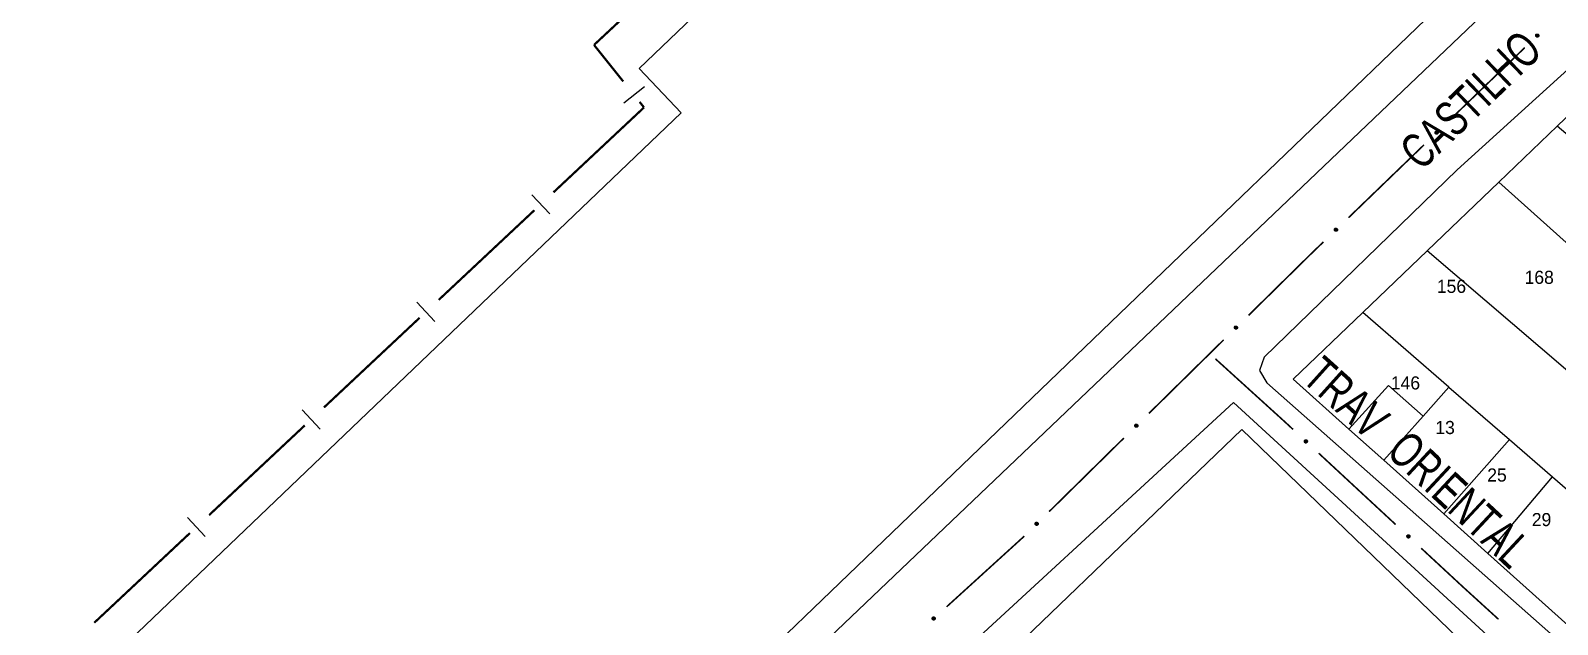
# Model space of a CAD drawing. Extents: x 199577 to 200882, y 4838726 to 4840156.
# Drawn here: x 199582.7 to 199757.4, y 4839458.4 to 4839526.4 of the extents above; entities that cross this region are included whole.
import ezdxf
from ezdxf.enums import TextEntityAlignment as Align

# ---------------------------------------------------------------- set-up
doc = ezdxf.new("R2010")
doc.units = 0
doc.header["$LTSCALE"] = 1.5
doc.header["$MEASUREMENT"] = 0
for name, color, linetype in [('CD_MALHA_LOTES', 7, 'CONTINUOUS'), ('LM-LIM-SETORES-BAIRROS', 250, 'CONTINUOUS'), ('RU-QUADRA', 210, 'CONTINUOUS'), ('SV-EIXO-RUA-PAV', 20, 'CONTINUOUS'), ('SV-RUA-PAVIM', 7, 'CONTINUOUS'), ('SV-TXT-RUA-PAV', 7, 'CONTINUOUS'), ('Th_NmrPorta', 1, 'CONTINUOUS')]:
    doc.layers.add(name, color=color, linetype=linetype)
doc.styles.add('ARIAL', font='ARIAL.SHX')

msp = doc.modelspace()

# ---------------------------------------------------------------- linework, layer by layer
at = {"layer": 'CD_MALHA_LOTES', "linetype": 'Continuous', "flags": 128}
for points in [[(199845.1, 4839695.32), (199780.34, 4839634.06), (199772.91, 4839627.43), (199767.28, 4839621.55), (199762.32, 4839626.7), (199710.63, 4839577.87), (199702.93, 4839570.4), (199652.38, 4839522), (199657.19, 4839516.96), (199582.72, 4839445.79), (199598.21, 4839428.37), (199614.97, 4839410.76), (199617.07, 4839410.2), (199619.77, 4839411.15), (199664.32, 4839452.58), (199781.38, 4839565.17), (199796.83, 4839580.03), (199877.53, 4839658.95)], [(199757.4, 4839515.42), (199763.67, 4839521.42)], [(199750.72, 4839509.02), (199757.4, 4839515.42)], [(199785.26, 4839491.83), (199757.4, 4839515.42)], [(199742.53, 4839501.18), (199750.72, 4839509.02)], [(199778.62, 4839484.04), (199750.72, 4839509.02)], [(199735.16, 4839494.12), (199742.53, 4839501.18)], [(199771.85, 4839476.12), (199742.53, 4839501.18)], [(199727.2, 4839486.5), (199735.16, 4839494.12)], [(199745.03, 4839485.58), (199735.16, 4839494.12)], [(199733.59, 4839480.78), (199727.2, 4839486.5)], [(199733.59, 4839480.78), (199738.12, 4839485.75)], [(199738.12, 4839485.75), (199742.07, 4839482.25)], [(199742.07, 4839482.25), (199745.03, 4839485.58)], [(199745.03, 4839485.58), (199751.94, 4839479.6)], [(199737.59, 4839477.21), (199742.07, 4839482.25)], [(199737.59, 4839477.21), (199733.59, 4839480.78)], [(199744.44, 4839471.07), (199751.94, 4839479.6)], [(199751.94, 4839479.6), (199756.87, 4839475.33)], [(199744.44, 4839471.07), (199737.59, 4839477.21)], [(199749.48, 4839466.56), (199756.87, 4839475.33)], [(199756.87, 4839475.33), (199765.1, 4839468.2)], [(199749.48, 4839466.56), (199744.44, 4839471.07)], [(199757.54, 4839459.35), (199749.48, 4839466.56)]]:
    msp.add_lwpolyline(points, dxfattribs=at)
at = {"layer": 'LM-LIM-SETORES-BAIRROS', "const_width": 0.25}
for points in [[(199647.2, 4839524.71), (199654.259, 4839531.293246)], [(199647.417151, 4839524.438561), (199647.2, 4839524.71)], [(199650.540627, 4839520.534217), (199647.417151, 4839524.438561)], [(199642.563126, 4839507.858262), (199652.780501, 4839517.429325)], [(199652.92, 4839517.56), (199652.414712, 4839518.19161)], [(199652.780501, 4839517.429325), (199652.92, 4839517.56)], [(199629.4265, 4839495.55261), (199640.373688, 4839505.80732)], [(199616.289875, 4839483.246957), (199627.237063, 4839493.501668)], [(199603.15325, 4839470.941305), (199614.100438, 4839481.196015)], [(199590.016625, 4839458.635652), (199600.963813, 4839468.890363)]]:
    msp.add_lwpolyline(points, dxfattribs=at)
at = {"layer": 'LM-LIM-SETORES-BAIRROS'}
for points in [[(199652.96132, 4839519.909522), (199650.618713, 4839518.035437)], [(199642.128972, 4839505.396248), (199640.078029, 4839507.585686)], [(199628.992346, 4839493.090596), (199626.941404, 4839495.280034)], [(199615.855721, 4839480.784944), (199613.804779, 4839482.974381)], [(199602.719096, 4839468.479291), (199600.668154, 4839470.668729)]]:
    msp.add_lwpolyline(points, dxfattribs=at)
at = {"layer": 'RU-QUADRA', "linetype": 'Continuous', "flags": 128}
msp.add_lwpolyline([(199702.93, 4839570.4), (199652.38, 4839522), (199657.19, 4839516.96), (199582.72, 4839445.79), (199598.21, 4839428.37), (199614.97, 4839410.76), (199617.07, 4839410.2), (199619.77, 4839411.15), (199664.32, 4839452.58), (199781.38, 4839565.17)], dxfattribs=at)
for points in [[(199763.67, 4839521.42), (199791.32, 4839498.92), (199817.8, 4839477.3), (199811.53, 4839470.1), (199808.73, 4839466.89), (199804.77, 4839462.35), (199797.41, 4839453.89), (199789.88, 4839445.26), (199782.6, 4839436.91), (199768.69, 4839449.36), (199763.45, 4839454.05), (199757.54, 4839459.35), (199749.48, 4839466.56), (199744.44, 4839471.07), (199737.59, 4839477.21), (199733.59, 4839480.78), (199727.2, 4839486.5), (199735.16, 4839494.12), (199742.53, 4839501.18), (199750.72, 4839509.02), (199757.4, 4839515.42)], [(199684.59, 4839445.45), (199732.61, 4839390.11), (199774.07, 4839429.88), (199721.33, 4839480.73)]]:
    msp.add_lwpolyline(points, close=True, dxfattribs=at)
at = {"layer": 'SV-EIXO-RUA-PAV'}
for points in [[(199754.957245, 4839525.764472), (199754.95744, 4839525.81338), (199754.967607, 4839525.855375), (199754.986169, 4839525.887959), (199755.010079, 4839525.912476), (199755.037366, 4839525.934803), (199755.069843, 4839525.951244), (199755.109931, 4839525.961507), (199755.158993, 4839525.961657), (199755.201328, 4839525.948414), (199755.234247, 4839525.931925), (199755.261248, 4839525.908465), (199755.282493, 4839525.881594), (199755.298455, 4839525.847294), (199755.308459, 4839525.806567), (199755.307416, 4839525.757229), (199755.297165, 4839525.716127), (199755.278384, 4839525.685081), (199755.254627, 4839525.658086), (199755.226496, 4839525.635626), (199755.194523, 4839525.619671), (199755.153499, 4839525.609673), (199755.104816, 4839525.611348), (199755.063706, 4839525.621104), (199755.032404, 4839525.639444), (199755.006354, 4839525.663432), (199754.983627, 4839525.690527), (199754.965741, 4839525.722486), (199754.957245, 4839525.764472)], [(199743.440197, 4839514.657826), (199743.440391, 4839514.706734), (199743.450559, 4839514.748728), (199743.469121, 4839514.781312), (199743.493031, 4839514.80583), (199743.520318, 4839514.828157), (199743.552795, 4839514.844597), (199743.592883, 4839514.85486), (199743.641945, 4839514.85501), (199743.68428, 4839514.841767), (199743.717199, 4839514.825278), (199743.7442, 4839514.801818), (199743.765445, 4839514.774947), (199743.781407, 4839514.740647), (199743.791411, 4839514.69992), (199743.790368, 4839514.650582), (199743.780117, 4839514.609481), (199743.761336, 4839514.578435), (199743.737578, 4839514.55144), (199743.709448, 4839514.528979), (199743.677475, 4839514.513024), (199743.636451, 4839514.503026), (199743.587768, 4839514.504701), (199743.546657, 4839514.514457), (199743.515356, 4839514.532797), (199743.489306, 4839514.556785), (199743.466579, 4839514.583881), (199743.448693, 4839514.615839), (199743.440197, 4839514.657826)], [(199731.923149, 4839503.551179), (199731.923343, 4839503.600087), (199731.933511, 4839503.642081), (199731.952073, 4839503.674666), (199731.975983, 4839503.699183), (199732.00327, 4839503.72151), (199732.035747, 4839503.737951), (199732.075834, 4839503.748214), (199732.124897, 4839503.748363), (199732.167232, 4839503.73512), (199732.200151, 4839503.718631), (199732.227152, 4839503.695171), (199732.248397, 4839503.6683), (199732.264359, 4839503.634), (199732.274363, 4839503.593274), (199732.27332, 4839503.543935), (199732.263069, 4839503.502834), (199732.244288, 4839503.471788), (199732.22053, 4839503.444793), (199732.1924, 4839503.422332), (199732.160427, 4839503.406378), (199732.119403, 4839503.396379), (199732.07072, 4839503.398054), (199732.029609, 4839503.40781), (199731.998308, 4839503.42615), (199731.972258, 4839503.450138), (199731.949531, 4839503.477234), (199731.931645, 4839503.509192), (199731.923149, 4839503.551179)], [(199720.48933, 4839492.357518), (199720.489041, 4839492.406426), (199720.498794, 4839492.448518), (199720.517033, 4839492.481285), (199720.5407, 4839492.506037), (199720.567765, 4839492.528632), (199720.600078, 4839492.545393), (199720.640062, 4839492.556051), (199720.689121, 4839492.556685), (199720.731584, 4839492.54386), (199720.764665, 4839492.527698), (199720.791896, 4839492.504505), (199720.813406, 4839492.477845), (199720.829706, 4839492.443705), (199720.840111, 4839492.403079), (199720.839555, 4839492.353733), (199720.82971, 4839492.312532), (199720.811237, 4839492.281302), (199720.787747, 4839492.254074), (199720.75984, 4839492.231337), (199720.728026, 4839492.215067), (199720.687103, 4839492.204664), (199720.638406, 4839492.205858), (199720.597201, 4839492.215208), (199720.56572, 4839492.233238), (199720.539434, 4839492.256967), (199720.516441, 4839492.283837), (199720.49824, 4839492.315618), (199720.48933, 4839492.357518)], [(199709.082509, 4839481.137695), (199709.082221, 4839481.186602), (199709.091973, 4839481.228695), (199709.110212, 4839481.261461), (199709.133879, 4839481.286213), (199709.160944, 4839481.308808), (199709.193257, 4839481.325569), (199709.233242, 4839481.336227), (199709.282301, 4839481.336862), (199709.324764, 4839481.324037), (199709.357844, 4839481.307874), (199709.385075, 4839481.284682), (199709.406585, 4839481.258022), (199709.422885, 4839481.223881), (199709.433291, 4839481.183255), (199709.432734, 4839481.133909), (199709.42289, 4839481.092708), (199709.404416, 4839481.061478), (199709.380926, 4839481.03425), (199709.353019, 4839481.011513), (199709.321205, 4839480.995243), (199709.280282, 4839480.98484), (199709.231585, 4839480.986035), (199709.19038, 4839480.995384), (199709.158899, 4839481.013414), (199709.132613, 4839481.037144), (199709.10962, 4839481.064014), (199709.091419, 4839481.095794), (199709.082509, 4839481.137695)], [(199728.626807, 4839479.558271), (199728.675648, 4839479.560831), (199728.718148, 4839479.553045), (199728.751726, 4839479.536348), (199728.777551, 4839479.513856), (199728.80138, 4839479.48787), (199728.819623, 4839479.45637), (199728.832128, 4839479.416924), (199728.83504, 4839479.367948), (199728.824202, 4839479.324935), (199728.809593, 4839479.291139), (199728.787691, 4839479.26286), (199728.762059, 4839479.240135), (199728.728712, 4839479.222267), (199728.688614, 4839479.209985), (199728.639295, 4839479.208248), (199728.597681, 4839479.216168), (199728.565627, 4839479.233171), (199728.537337, 4839479.255371), (199728.513328, 4839479.282192), (199728.495598, 4839479.313215), (199728.483305, 4839479.353611), (199728.482236, 4839479.402311), (199728.489661, 4839479.443906), (199728.506209, 4839479.47619), (199728.528692, 4839479.50355), (199728.554465, 4839479.527767), (199728.585365, 4839479.547424), (199728.626807, 4839479.558271)], [(199697.675689, 4839469.917871), (199697.6754, 4839469.966778), (199697.685153, 4839470.008871), (199697.703392, 4839470.041637), (199697.727059, 4839470.066389), (199697.754124, 4839470.088985), (199697.786437, 4839470.105745), (199697.826421, 4839470.116404), (199697.87548, 4839470.117038), (199697.917943, 4839470.104213), (199697.951024, 4839470.088051), (199697.978254, 4839470.064858), (199697.999764, 4839470.038198), (199698.016064, 4839470.004057), (199698.02647, 4839469.963432), (199698.025914, 4839469.914086), (199698.016069, 4839469.872885), (199697.997595, 4839469.841655), (199697.974106, 4839469.814426), (199697.946198, 4839469.791689), (199697.914384, 4839469.77542), (199697.873462, 4839469.765017), (199697.824764, 4839469.766211), (199697.783559, 4839469.77556), (199697.752078, 4839469.793591), (199697.725792, 4839469.81732), (199697.702799, 4839469.84419), (199697.684599, 4839469.875971), (199697.675689, 4839469.917871)], [(199740.364424, 4839468.684985), (199740.413265, 4839468.687545), (199740.455765, 4839468.679759), (199740.489343, 4839468.663062), (199740.515168, 4839468.64057), (199740.538997, 4839468.614584), (199740.55724, 4839468.583084), (199740.569745, 4839468.543638), (199740.572657, 4839468.494662), (199740.561819, 4839468.451649), (199740.54721, 4839468.417853), (199740.525308, 4839468.389574), (199740.499676, 4839468.366849), (199740.466329, 4839468.348981), (199740.426231, 4839468.336699), (199740.376912, 4839468.334962), (199740.335298, 4839468.342882), (199740.303244, 4839468.359885), (199740.274954, 4839468.382085), (199740.250945, 4839468.408906), (199740.233215, 4839468.439929), (199740.220922, 4839468.480325), (199740.219853, 4839468.529025), (199740.227278, 4839468.57062), (199740.243826, 4839468.602904), (199740.266309, 4839468.630264), (199740.292082, 4839468.654481), (199740.322982, 4839468.674138), (199740.364424, 4839468.684985)], [(199685.895108, 4839459.099524), (199685.896736, 4839459.148406), (199685.908132, 4839459.190084), (199685.927641, 4839459.22211), (199685.95226, 4839459.245915), (199685.98019, 4839459.267432), (199686.013135, 4839459.282913), (199686.053506, 4839459.291996), (199686.102553, 4839459.290706), (199686.14448, 4839459.276227), (199686.176902, 4839459.25878), (199686.203203, 4839459.234538), (199686.223651, 4839459.207055), (199686.2386, 4839459.172302), (199686.247405, 4839459.1313), (199686.244915, 4839459.082013), (199686.233463, 4839459.04123), (199686.213779, 4839459.010748), (199686.18924, 4839458.984461), (199686.160463, 4839458.962836), (199686.128036, 4839458.947826), (199686.086737, 4839458.939035), (199686.038124, 4839458.942137), (199685.997317, 4839458.953095), (199685.966567, 4839458.972345), (199685.941231, 4839458.997087), (199685.919309, 4839459.024837), (199685.902368, 4839459.057307), (199685.895108, 4839459.099524)]]:
    msp.add_lwpolyline(points, close=True, dxfattribs=at)
for points in [[(199754.957245, 4839525.764472), (199755.109931, 4839525.961507)], [(199754.95744, 4839525.81338), (199755.069843, 4839525.951244)], [(199754.958434, 4839525.791109), (199755.084856, 4839525.950939)], [(199754.963132, 4839525.837344), (199755.047917, 4839525.936169)], [(199754.963347, 4839525.742768), (199755.133231, 4839525.957782)], [(199754.965741, 4839525.722486), (199755.158993, 4839525.961657)], [(199754.967607, 4839525.855375), (199755.037366, 4839525.934803)], [(199754.978187, 4839525.709688), (199755.176555, 4839525.952171)], [(199754.983627, 4839525.690527), (199755.201328, 4839525.948414)], [(199754.996956, 4839525.680397), (199755.212969, 4839525.938)], [(199755.006354, 4839525.663432), (199755.234247, 4839525.931925)], [(199755.021549, 4839525.652931), (199755.248296, 4839525.917093)], [(199755.032404, 4839525.639444), (199755.261248, 4839525.908465)], [(199755.051087, 4839525.632129), (199755.270046, 4839525.892573)], [(199755.063706, 4839525.621104), (199755.282493, 4839525.881594)], [(199755.086518, 4839525.617011), (199755.287798, 4839525.860405)], [(199755.104816, 4839525.611348), (199755.298455, 4839525.847294)], [(199755.13086, 4839525.614277), (199755.301621, 4839525.824449)], [(199755.153499, 4839525.609673), (199755.308459, 4839525.806567)], [(199755.176323, 4839525.620207), (199755.302676, 4839525.776179)], [(199755.194523, 4839525.619671), (199755.307416, 4839525.757229)], [(199755.213192, 4839525.631119), (199755.298012, 4839525.731872)], [(199755.226496, 4839525.635626), (199755.297165, 4839525.716127)], [(199743.440197, 4839514.657826), (199743.592883, 4839514.85486)], [(199743.440391, 4839514.706734), (199743.552795, 4839514.844597)], [(199743.441386, 4839514.684462), (199743.567808, 4839514.844292)], [(199743.446084, 4839514.730698), (199743.530869, 4839514.829522)], [(199743.446299, 4839514.636122), (199743.616183, 4839514.851135)], [(199743.448693, 4839514.615839), (199743.641945, 4839514.85501)], [(199743.450559, 4839514.748728), (199743.520318, 4839514.828157)], [(199743.461139, 4839514.603042), (199743.659507, 4839514.845524)], [(199743.466579, 4839514.583881), (199743.68428, 4839514.841767)], [(199743.479908, 4839514.57375), (199743.695921, 4839514.831353)], [(199743.489306, 4839514.556785), (199743.717199, 4839514.825278)], [(199743.5045, 4839514.546284), (199743.731247, 4839514.810447)], [(199743.515356, 4839514.532797), (199743.7442, 4839514.801818)], [(199743.534039, 4839514.525482), (199743.752998, 4839514.785926)], [(199743.546657, 4839514.514457), (199743.765445, 4839514.774947)], [(199743.56947, 4839514.510364), (199743.77075, 4839514.753759)], [(199743.587768, 4839514.504701), (199743.781407, 4839514.740647)], [(199743.613812, 4839514.50763), (199743.784573, 4839514.717802)], [(199743.636451, 4839514.503026), (199743.791411, 4839514.69992)], [(199743.659275, 4839514.51356), (199743.785628, 4839514.669532)], [(199743.677475, 4839514.513024), (199743.790368, 4839514.650582)], [(199743.696144, 4839514.524472), (199743.780964, 4839514.625226)], [(199743.709448, 4839514.528979), (199743.780117, 4839514.609481)], [(199731.923149, 4839503.551179), (199732.075834, 4839503.748214)], [(199731.923343, 4839503.600087), (199732.035747, 4839503.737951)], [(199731.924337, 4839503.577815), (199732.05076, 4839503.737645)], [(199731.929036, 4839503.624051), (199732.013821, 4839503.722875)], [(199731.929251, 4839503.529475), (199732.099135, 4839503.744488)], [(199731.931645, 4839503.509192), (199732.124897, 4839503.748363)], [(199731.933511, 4839503.642081), (199732.00327, 4839503.72151)], [(199731.944091, 4839503.496395), (199732.142459, 4839503.738877)], [(199731.949531, 4839503.477234), (199732.167232, 4839503.73512)], [(199731.96286, 4839503.467104), (199732.178873, 4839503.724706)], [(199731.972258, 4839503.450138), (199732.200151, 4839503.718631)], [(199731.987452, 4839503.439637), (199732.214199, 4839503.7038)], [(199731.998308, 4839503.42615), (199732.227152, 4839503.695171)], [(199732.016991, 4839503.418836), (199732.23595, 4839503.67928)], [(199732.029609, 4839503.40781), (199732.248397, 4839503.6683)], [(199732.052422, 4839503.403718), (199732.253702, 4839503.647112)], [(199732.07072, 4839503.398054), (199732.264359, 4839503.634)], [(199732.096764, 4839503.400983), (199732.267525, 4839503.611155)], [(199732.119403, 4839503.396379), (199732.274363, 4839503.593274)], [(199732.142227, 4839503.406914), (199732.268579, 4839503.562885)], [(199732.160427, 4839503.406378), (199732.27332, 4839503.543935)], [(199732.179096, 4839503.417825), (199732.263916, 4839503.518579)], [(199732.1924, 4839503.422332), (199732.263069, 4839503.502834)], [(199720.489041, 4839492.406426), (199720.600078, 4839492.545393)], [(199720.48933, 4839492.357518), (199720.640062, 4839492.556051)], [(199720.490255, 4839492.384165), (199720.615093, 4839492.545236)], [(199720.494497, 4839492.430445), (199720.578302, 4839492.530101)], [(199720.495646, 4839492.335876), (199720.663398, 4839492.552556)], [(199720.49824, 4839492.315618), (199720.689121, 4839492.556685)], [(199720.498794, 4839492.448518), (199720.567765, 4839492.528632)], [(199720.510812, 4839492.302944), (199720.706776, 4839492.547373)], [(199720.516441, 4839492.283837), (199720.731584, 4839492.54386)], [(199720.529869, 4839492.273839), (199720.743328, 4839492.533562)], [(199720.539434, 4839492.256967), (199720.764665, 4839492.527698)], [(199720.554731, 4839492.246617), (199720.778859, 4839492.513006)], [(199720.56572, 4839492.233238), (199720.791896, 4839492.504505)], [(199720.584474, 4839492.226108), (199720.800851, 4839492.488701)], [(199720.597201, 4839492.215208), (199720.813406, 4839492.477845)], [(199720.620053, 4839492.211341), (199720.818919, 4839492.456711)], [(199720.638406, 4839492.205858), (199720.829706, 4839492.443705)], [(199720.664419, 4839492.209044), (199720.833097, 4839492.420892)], [(199720.687103, 4839492.204664), (199720.840111, 4839492.403079)], [(199720.709822, 4839492.215423), (199720.834628, 4839492.372635)], [(199720.728026, 4839492.215067), (199720.839555, 4839492.353733)], [(199720.746581, 4839492.226698), (199720.830402, 4839492.328284)], [(199720.75984, 4839492.231337), (199720.82971, 4839492.312532)], [(199709.082221, 4839481.186602), (199709.193257, 4839481.325569)], [(199709.082509, 4839481.137695), (199709.233242, 4839481.336227)], [(199709.083435, 4839481.164341), (199709.208272, 4839481.325412)], [(199709.087677, 4839481.210621), (199709.171481, 4839481.310278)], [(199709.088825, 4839481.116052), (199709.256578, 4839481.332732)], [(199709.091419, 4839481.095794), (199709.282301, 4839481.336862)], [(199709.091973, 4839481.228695), (199709.160944, 4839481.308808)], [(199709.103991, 4839481.08312), (199709.299955, 4839481.327549)], [(199709.10962, 4839481.064014), (199709.324764, 4839481.324037)], [(199709.123048, 4839481.054016), (199709.336507, 4839481.313738)], [(199709.132613, 4839481.037144), (199709.357844, 4839481.307874)], [(199709.147911, 4839481.026793), (199709.372038, 4839481.293182)], [(199709.158899, 4839481.013414), (199709.385075, 4839481.284682)], [(199709.177653, 4839481.006285), (199709.39403, 4839481.268878)], [(199709.19038, 4839480.995384), (199709.406585, 4839481.258022)], [(199709.213232, 4839480.991517), (199709.412099, 4839481.236887)], [(199709.231585, 4839480.986035), (199709.422885, 4839481.223881)], [(199709.257598, 4839480.989221), (199709.426276, 4839481.201069)], [(199709.280282, 4839480.98484), (199709.433291, 4839481.183255)], [(199709.303001, 4839480.9956), (199709.427807, 4839481.152811)], [(199709.321205, 4839480.995243), (199709.432734, 4839481.133909)], [(199709.33976, 4839481.006875), (199709.423581, 4839481.108461)], [(199709.353019, 4839481.011513), (199709.42289, 4839481.092708)], [(199728.482236, 4839479.402311), (199728.728712, 4839479.222267)], [(199728.483305, 4839479.353611), (199728.688614, 4839479.209985)], [(199728.486627, 4839479.376474), (199728.706082, 4839479.217819)], [(199728.48686, 4839479.420899), (199728.741203, 4839479.233645)], [(199728.489661, 4839479.443906), (199728.762059, 4839479.240135)], [(199728.495108, 4839479.331416), (199728.657948, 4839479.214048)], [(199728.495598, 4839479.313215), (199728.639295, 4839479.208248)], [(199728.499958, 4839479.457125), (199728.77232, 4839479.253181)], [(199728.506209, 4839479.47619), (199728.787691, 4839479.26286)], [(199728.508079, 4839479.29522), (199728.613449, 4839479.216209)], [(199728.513328, 4839479.282192), (199728.597681, 4839479.216168)], [(199728.519063, 4839479.487788), (199728.795576, 4839479.276278)], [(199728.528692, 4839479.50355), (199728.809593, 4839479.291139)], [(199728.545101, 4839479.513888), (199728.81446, 4839479.312726)], [(199728.554465, 4839479.527767), (199728.824202, 4839479.324935)], [(199728.573289, 4839479.534277), (199728.826558, 4839479.34988)], [(199728.585365, 4839479.547424), (199728.83504, 4839479.367948)], [(199728.605481, 4839479.550957), (199728.82972, 4839479.393451)], [(199728.626807, 4839479.558271), (199728.832128, 4839479.416924)], [(199728.653468, 4839479.558585), (199728.820164, 4839479.441364)], [(199728.675648, 4839479.560831), (199728.819623, 4839479.45637)], [(199728.699895, 4839479.556497), (199728.803337, 4839479.477412)], [(199728.718148, 4839479.553045), (199728.80138, 4839479.48787)], [(199697.6754, 4839469.966778), (199697.786437, 4839470.105745)], [(199697.675689, 4839469.917871), (199697.826421, 4839470.116404)], [(199697.676614, 4839469.944518), (199697.801452, 4839470.105588)], [(199697.680856, 4839469.990798), (199697.764661, 4839470.090454)], [(199697.682004, 4839469.896228), (199697.849757, 4839470.112908)], [(199697.684599, 4839469.875971), (199697.87548, 4839470.117038)], [(199697.685153, 4839470.008871), (199697.754124, 4839470.088985)], [(199697.69717, 4839469.863296), (199697.893135, 4839470.107725)], [(199697.702799, 4839469.84419), (199697.917943, 4839470.104213)], [(199697.716228, 4839469.834192), (199697.929686, 4839470.093915)], [(199697.725792, 4839469.81732), (199697.951024, 4839470.088051)], [(199697.74109, 4839469.806969), (199697.965218, 4839470.073358)], [(199697.752078, 4839469.793591), (199697.978254, 4839470.064858)], [(199697.770832, 4839469.786461), (199697.987209, 4839470.049054)], [(199697.783559, 4839469.77556), (199697.999764, 4839470.038198)], [(199697.806411, 4839469.771693), (199698.005278, 4839470.017063)], [(199697.824764, 4839469.766211), (199698.016064, 4839470.004057)], [(199697.850778, 4839469.769397), (199698.019456, 4839469.981245)], [(199697.873462, 4839469.765017), (199698.02647, 4839469.963432)], [(199697.896181, 4839469.775776), (199698.020986, 4839469.932987)], [(199697.914384, 4839469.77542), (199698.025914, 4839469.914086)], [(199697.93294, 4839469.787051), (199698.01676, 4839469.888637)], [(199697.946198, 4839469.791689), (199698.016069, 4839469.872885)], [(199740.219853, 4839468.529025), (199740.466329, 4839468.348981)], [(199740.220922, 4839468.480325), (199740.426231, 4839468.336699)], [(199740.224244, 4839468.503188), (199740.443699, 4839468.344533)], [(199740.224477, 4839468.547613), (199740.47882, 4839468.360359)], [(199740.227278, 4839468.57062), (199740.499676, 4839468.366849)], [(199740.232725, 4839468.45813), (199740.395565, 4839468.340762)], [(199740.233215, 4839468.439929), (199740.376912, 4839468.334962)], [(199740.237575, 4839468.583839), (199740.509937, 4839468.379895)], [(199740.243826, 4839468.602904), (199740.525308, 4839468.389574)], [(199740.245696, 4839468.421934), (199740.351066, 4839468.342924)], [(199740.250945, 4839468.408906), (199740.335298, 4839468.342882)], [(199740.25668, 4839468.614502), (199740.533193, 4839468.402992)], [(199740.266309, 4839468.630264), (199740.54721, 4839468.417853)], [(199740.282718, 4839468.640602), (199740.552077, 4839468.43944)], [(199740.292082, 4839468.654481), (199740.561819, 4839468.451649)], [(199740.310906, 4839468.660991), (199740.564175, 4839468.476594)], [(199740.322982, 4839468.674138), (199740.572657, 4839468.494662)], [(199740.343098, 4839468.677671), (199740.567337, 4839468.520165)], [(199740.364424, 4839468.684985), (199740.569745, 4839468.543638)], [(199740.391085, 4839468.685299), (199740.557781, 4839468.568078)], [(199740.413265, 4839468.687545), (199740.55724, 4839468.583084)], [(199740.437512, 4839468.683211), (199740.540954, 4839468.604127)], [(199740.455765, 4839468.679759), (199740.538997, 4839468.614584)], [(199685.895108, 4839459.099524), (199686.053506, 4839459.291996)], [(199685.896736, 4839459.148406), (199686.013135, 4839459.282913)], [(199685.897077, 4839459.126114), (199686.028132, 4839459.282168)], [(199685.90057, 4839459.077651), (199686.076688, 4839459.287588)], [(199685.902368, 4839459.057307), (199686.102553, 4839459.290706)], [(199685.90313, 4839459.172192), (199685.990776, 4839459.268487)], [(199685.908132, 4839459.190084), (199685.98019, 4839459.267432)], [(199685.914434, 4839459.04415), (199686.119829, 4839459.280709)], [(199685.919309, 4839459.024837), (199686.14448, 4839459.276227)], [(199685.932335, 4839459.014321), (199686.155811, 4839459.265476)], [(199685.941231, 4839458.997087), (199686.176902, 4839459.25878)], [(199685.956112, 4839458.986144), (199686.190509, 4839459.243543)], [(199685.966567, 4839458.972345), (199686.203203, 4839459.234538)], [(199685.985027, 4839458.964486), (199686.211531, 4839459.218395)], [(199685.997317, 4839458.953095), (199686.223651, 4839459.207055)], [(199686.02, 4839458.948335), (199686.228332, 4839459.185721)], [(199686.038124, 4839458.942137), (199686.2386, 4839459.172302)], [(199686.064242, 4839458.944301), (199686.241095, 4839459.149374)], [(199686.086737, 4839458.939035), (199686.247405, 4839459.1313)], [(199686.10986, 4839458.948895), (199686.240733, 4839459.101094)], [(199686.128036, 4839458.947826), (199686.244915, 4839459.082013)], [(199686.147033, 4839458.958721), (199686.234771, 4839459.056943)], [(199686.160463, 4839458.962836), (199686.233463, 4839459.04123)]]:
    msp.add_lwpolyline(points, dxfattribs=at)
at = {"layer": 'SV-EIXO-RUA-PAV', "const_width": 0.18}
for points in [[(199745.059666, 4839516.066657), (199753.697452, 4839524.396642)], [(199733.542618, 4839504.96001), (199742.180404, 4839513.289995)], [(199729.26, 4839500.83), (199730.663356, 4839502.183348)], [(199722.094809, 4839493.782271), (199729.224072, 4839500.794661)], [(199729.224072, 4839500.794661), (199729.26, 4839500.83)], [(199710.687988, 4839482.562448), (199719.243104, 4839490.977315)], [(199718.31, 4839488.81), (199725.717838, 4839482.092565)], [(199725.717838, 4839482.092565), (199726.25, 4839481.61)], [(199726.25, 4839481.61), (199727.1902, 4839480.739034)], [(199699.281168, 4839471.342624), (199707.836283, 4839479.757492)], [(199730.124604, 4839478.020713), (199738.927817, 4839469.865748)], [(199687.555202, 4839460.460249), (199695.693732, 4839467.860541)], [(199695.693732, 4839467.860541), (199696.32, 4839468.43)], [(199696.32, 4839468.43), (199696.429463, 4839468.537668)], [(199741.862221, 4839467.147427), (199746.263828, 4839463.069944)], [(199746.263828, 4839463.069944), (199746.62, 4839462.74)], [(199746.62, 4839462.74), (199750.698024, 4839459.027952)]]:
    msp.add_lwpolyline(points, dxfattribs=at)
at = {"layer": 'SV-RUA-PAVIM', "linetype": 'Continuous'}
for points in [[(199781.47, 4839559.26, 3.09), (199620.93, 4839406.26, 2.93), (199618.88, 4839406.08, 2.93), (199616.87, 4839406.07, 2.93), (199614.48, 4839407.55, 2.75), (199603.45, 4839418.72, 2.7), (199599.86428, 4839415.948481, 2.7)], [(199784.29, 4839435.78, 3.23), (199801.99, 4839455.79, 3.23), (199818.47, 4839474.84, 3.09), (199818.98, 4839475.67, 3.09), (199818.82, 4839477.47, 3.09), (199818.32, 4839477.96, 3.09), (199762.35, 4839525.25, 3.46), (199745.96, 4839510.43, 2.64), (199723.87, 4839488.99, 2.63), (199723.34, 4839487.48, 2.69), (199724.19, 4839486.05, 2.56), (199781.31, 4839435.62, 3.29), (199782.49, 4839435.38, 3.32), (199783.35, 4839435.54, 3.33)]]:
    msp.add_polyline3d(points, dxfattribs=at)
msp.add_polyline3d([(199719.5, 4839401.3, 3.37), (199731.63, 4839387.86, 3.44), (199733.16, 4839387.57, 3.49), (199734.18, 4839388.06, 3.53), (199777.21, 4839428.8, 3.39), (199777.84, 4839429.89, 3.39), (199777.56, 4839431.41, 3.39), (199720.37, 4839483.8, 2.55), (199682.12, 4839448.6, 2.79), (199681.4, 4839447.38, 2.86), (199681.5, 4839445.99, 2.86)], close=True, dxfattribs=at)

# ---------------------------------------------------------------- texts
at = {"layer": 'SV-TXT-RUA-PAV', "style": 'ARIAL', "width": 0.7}
for s, rotation, p in [('CASTILHO', 44, (199741.86, 4839510.21)), ('TRAV', 318, (199728.05, 4839486.38)), ('ORIENTAL', 317, (199737.72, 4839477.96))]:
    msp.add_text(s, height=4, rotation=rotation, dxfattribs=at).set_placement(p)
at = {"layer": 'Th_NmrPorta', "color": 1}
for s, p in [('156', (199743.645616, 4839497.106142)), ('168', (199753.68375, 4839498.136558)), ('146', (199738.380366, 4839486.059086)), ('13', (199743.470366, 4839480.959086)), ('25', (199749.410366, 4839475.529086)), ('29', (199754.510366, 4839470.429086))]:
    msp.add_text(s, height=1.5, dxfattribs=at).set_placement(p, align=Align.MIDDLE_LEFT)

doc.saveas('drawing.dxf')
